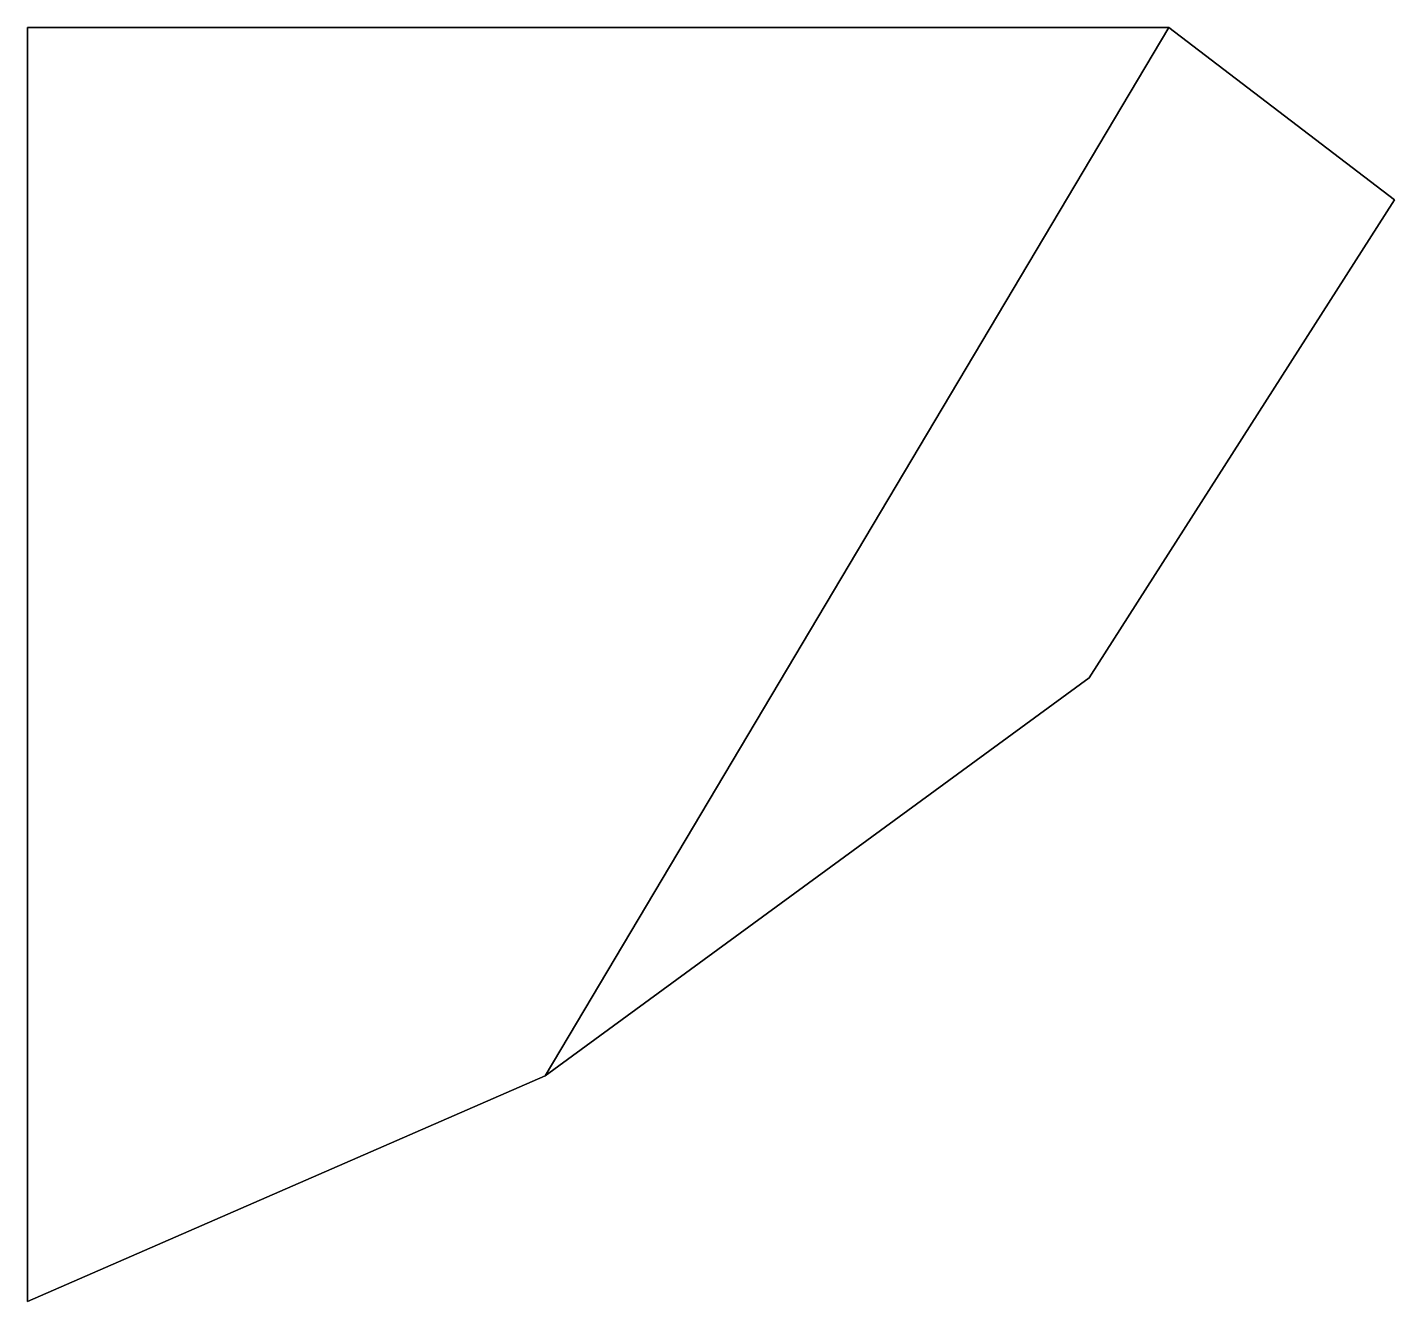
# Model space of a CAD drawing. Extents: x 0 to 1.03, y -7.23 to -6.27.
import ezdxf

# ---------------------------------------------------------------- set-up
doc = ezdxf.new("R2010")
doc.units = 0
doc.layers.add('FOLDABLES', color=8, linetype='CONTINUOUS')

msp = doc.modelspace()

# ---------------------------------------------------------------- linework, layer by layer
at = {"layer": 'FOLDABLES'}
for points in [[(0.86, -6.27), (0.39, -7.06), (0, -7.23), (0, -6.27)], [(0, -7.23, 0.04), (0.39, -7.06, 0.04), (0.86, -6.27, 0.04), (0, -6.27, 0.04)], [(0, -6.27, 0.04), (0.86, -6.27, 0.04), (0.86, -6.27), (0, -6.27)], [(0, -6.27), (0, -7.23), (0, -7.23, 0.04), (0, -6.27, 0.04)], [(0.39, -7.06, 0.04), (0.8, -6.76, 0.04), (1.03, -6.4, 0.04), (0.86, -6.27, 0.04)], [(1.03, -6.4), (0.8, -6.76), (0.39, -7.06), (0.86, -6.27)], [(0.86, -6.27, 0.04), (1.03, -6.4, 0.04), (1.03, -6.4), (0.86, -6.27)], [(1.03, -6.4, 0.04), (0.8, -6.76, 0.04), (0.8, -6.76), (1.03, -6.4)], [(0.39, -7.06), (0.8, -6.76), (0.8, -6.76, 0.04), (0.39, -7.06, 0.04)], [(0, -7.23), (0.39, -7.06), (0.39, -7.06, 0.04), (0, -7.23, 0.04)]]:
    msp.add_3dface(points, dxfattribs=at)

doc.saveas('drawing.dxf')
